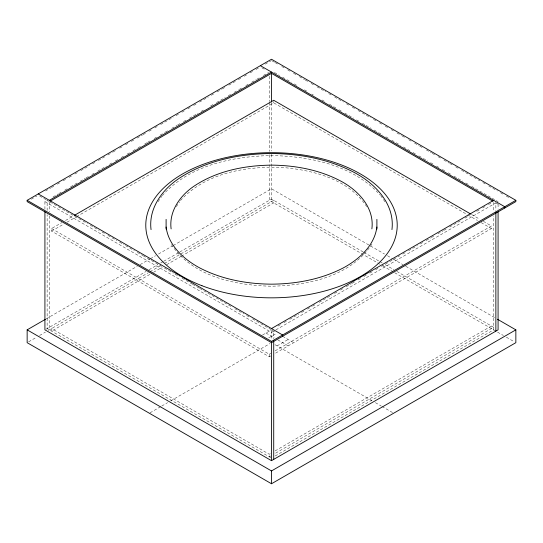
<?xml version="1.0" encoding="UTF-8"?>
<svg xmlns="http://www.w3.org/2000/svg" width="543" height="543" viewBox="0 0 543 543"><rect width="100%" height="100%" fill="white"/><g stroke="black" fill="none" stroke-linecap="round" stroke-linejoin="round"><path stroke-width="0.41" stroke-dasharray="2.71 2.04" d="M158.108 201.684L161.828 196.261M176.312 206.625L179.563 201.881M371.935 244.092C350.568 276.618 307.949 285.455 271.5 286.222C235.051 285.455 192.432 276.618 171.065 244.092M162.296 195.582C189.392 165.276 232.458 156.248 271.5 155.569C310.277 156.262 353.018 165.12 380.148 194.991M180.493 200.523C206.231 172.267 247.635 165.703 284.104 167.638C314.54 170.448 348.959 179.59 366.688 206.625M31.318 199.2L36.87 195.989M45.585 190.96L50.723 187.993M51.456 187.573L54.388 185.876M57.32 184.186L60.253 182.496M63.185 180.799L66.117 179.109M69.049 177.412L71.981 175.722M74.914 174.025L77.846 172.335M80.778 170.645L89.575 165.561M92.507 163.871L95.439 162.174M98.371 160.484L104.969 156.676M107.901 154.979L112.299 152.44M113.032 152.02L116.704 149.902M119.636 148.205L122.569 146.515M125.501 144.825L128.433 143.128M131.365 141.438L134.297 139.741M137.23 138.051L142.361 135.085M143.094 134.664L146.026 132.974M148.958 131.277L151.891 129.587M154.823 127.89L157.755 126.2M160.687 124.503L173.149 117.308M176.081 115.618L179.014 113.921M181.946 112.231L184.885 110.534M187.817 108.844L190.749 107.154M193.681 105.457L196.614 103.767M199.546 102.07L208.342 96.993M211.275 95.303L214.207 93.606M217.139 91.916L221.537 89.378M222.27 88.95L225.936 86.832M228.868 85.142L235.465 81.335M238.397 79.638L241.33 77.948M244.262 76.251L247.194 74.561M250.126 72.864L253.065 71.174M255.997 69.484L259.663 67.366M265.255 64.135L271.5 60.531M44.92 209.198L44.92 201.602L46.589 200.638M53.01 196.933L58.142 193.973M58.875 193.546L61.807 191.855M64.739 190.165L67.671 188.469M70.604 186.778L77.201 182.964M80.133 181.274L85.265 178.308M85.998 177.887L88.93 176.197M91.862 174.5L94.794 172.81M97.726 171.113L106.523 166.036M109.455 164.346L112.387 162.649M115.32 160.959L118.259 159.262M121.191 157.572L124.123 155.875M127.055 154.185L129.987 152.495M132.92 150.798L137.318 148.259M138.051 147.839L141.716 145.721M144.648 144.024L146.848 142.755M147.581 142.334L151.246 140.216M154.178 138.526L157.11 136.829M160.042 135.139L164.441 132.601M165.174 132.173L168.839 130.062M171.771 128.365L176.903 125.406M177.636 124.978L180.568 123.288M183.5 121.591L186.439 119.901M189.371 118.204L198.168 113.127M201.1 111.437L204.032 109.74M210.63 105.933L213.562 104.242M216.494 102.546L225.291 97.468M228.223 95.772L231.155 94.082M234.087 92.391L238.486 89.846M239.219 89.425L242.884 87.308M245.816 85.618L248.748 83.921M251.68 82.231L256.086 79.692M256.819 79.264L260.484 77.154M263.416 75.457L268.547 72.497M270.747 355.936L269.28 356.785L51.585 231.101L51.585 228.535L61.848 222.61M65.513 220.492L73.576 215.836M51.585 231.101L64.047 223.906M66.979 222.209L75.776 217.132M76.509 216.711L273.72 102.851L467.224 214.573M46.23 318.843L137.216 266.308M140.155 264.611L149.692 259.106M150.425 258.678L155.563 255.719M158.495 254.022L172.436 245.972M173.176 245.551L271.5 188.781L369.824 245.551M46.033 329.214L146.115 271.432M149.047 269.735L157.843 264.658M160.776 262.968L162.975 261.699M163.708 261.271L179.102 252.386M179.835 251.959L271.5 199.037L363.158 251.959M28.616 341.832L36.659 337.189M39.585 335.499L45.442 332.119M48.368 330.429L148.354 272.701M150.058 271.717L160.3 265.805M164.461 263.403L273.72 200.319L273.72 202.885L182.081 255.794M149.82 274.419L51.585 331.135L51.585 328.569L269.28 454.253L270.747 453.412M153.493 272.301L162.289 267.224M166.687 264.685L181.348 256.221M262.473 335.065L271.5 329.852M278.097 326.044L281.03 324.347M283.962 322.657L286.894 320.961M289.826 319.27L298.623 314.193M301.555 312.496L304.487 310.806M307.426 309.11L311.825 306.571M312.558 306.15L316.223 304.032M319.155 302.342L331.617 295.148M334.549 293.451L337.481 291.761M340.413 290.064L343.346 288.374M346.278 286.677L351.409 283.717M352.142 283.29L355.074 281.6M358.007 279.91L360.939 278.213M363.871 276.523L366.803 274.826M369.735 273.136L372.668 271.439M375.607 269.749L378.539 268.059M381.471 266.362L399.797 255.78M402.73 254.09L405.662 252.393M408.594 250.703L417.391 245.626M420.323 243.929L423.255 242.239M426.187 240.542L430.585 238.004M431.318 237.583L434.984 235.465M437.916 233.768L443.054 230.809M443.787 230.388L446.719 228.691M449.652 227.001L462.113 219.806M465.046 218.11L468.711 215.992M476.774 211.336L479.707 209.646M482.639 207.955L485.571 206.259M488.503 204.568L491.435 202.872M275.919 329.866L495.861 202.885L495.861 210.48M268.724 337.868L276.36 333.463M150.058 412.795L161.033 406.456M161.76 406.035L167.617 402.655M170.543 400.965L270.034 343.522M277.052 345.884L288.163 339.47M51.585 228.535L269.28 354.219L270.747 353.371M275.145 350.832L491.415 225.969L491.415 228.535L275.145 353.398M275.145 450.873L491.415 326.004L491.415 328.569L275.145 453.432M270.747 455.977L269.28 456.819L269.28 454.253M275.165 455.984L493.635 329.852L493.635 215.944M272.233 60.952L274.432 62.221M275.172 62.649L278.837 64.766M281.776 66.463L284.708 68.153M287.641 69.85L290.58 71.547M293.512 73.237L296.451 74.934M299.383 76.631L304.521 79.59M305.254 80.018L308.186 81.708M311.125 83.405L314.058 85.102M316.997 86.792L325.8 91.876M328.732 93.572L331.671 95.269M334.603 96.959L343.414 102.043M346.346 103.74L349.278 105.437M352.217 107.127L355.149 108.824M358.088 110.521L370.564 117.722M373.496 119.412L376.428 121.109M379.367 122.806L382.299 124.496M385.238 126.193L388.17 127.89M391.109 129.58L394.042 131.277M396.974 132.974L401.379 135.512M402.112 135.94L405.784 138.058M408.716 139.748L411.655 141.445M414.587 143.142L418.992 145.68M419.725 146.108L423.391 148.225M426.33 149.916L431.468 152.882M432.201 153.309L435.133 154.999M438.072 156.696L441.004 158.393M443.936 160.083L449.075 163.049M449.808 163.477L452.747 165.167M455.679 166.864L458.618 168.561M461.55 170.251L479.897 180.846M482.829 182.536L485.768 184.233M488.7 185.93L497.503 191.014M500.442 192.704L503.375 194.401M506.314 196.098L509.246 197.788M274.432 72.484L279.564 75.443M282.496 77.14L286.168 79.258M286.901 79.678L291.299 82.217M294.231 83.914L297.164 85.604M304.494 89.839L306.7 91.109M311.831 94.075L313.297 94.916M322.094 100L324.293 101.269M329.431 104.236L336.029 108.043M338.961 109.734L341.893 111.43M344.825 113.12L353.629 118.204M356.561 119.894L359.493 121.591M362.425 123.281L365.358 124.978M366.091 125.399L371.222 128.365M374.154 130.055L377.826 132.173M378.559 132.601L382.958 135.139M385.89 136.829L388.822 138.526M391.754 140.216L395.419 142.334M396.152 142.755L400.558 145.3M403.49 146.99L410.087 150.805M413.019 152.495L415.952 154.192M418.884 155.882L422.556 157.999M423.289 158.42L427.687 160.959M430.619 162.656L433.552 164.346M436.484 166.043L439.416 167.733M442.348 169.43L445.287 171.12M448.219 172.817L451.152 174.507M454.084 176.204L462.88 181.281M465.813 182.977L468.752 184.668M471.684 186.364L498.08 201.602M261.862 67.787L264.794 69.484M495.718 202.804L499.886 205.213M471.623 214.546L479.686 219.202M483.351 221.313L491.415 225.969M467.957 214.994L477.487 220.499M481.152 222.61L491.415 228.535M370.564 245.972L384.505 254.022M387.437 255.719L392.575 258.678M393.308 259.106L402.845 264.611M405.784 266.308L494.571 317.567M363.878 252.373L379.292 261.271M380.005 261.685L382.224 262.968M385.136 264.645L393.953 269.742M396.858 271.419L495.148 328.162M380.005 264.251L269.28 200.319L269.28 164.882M382.7 265.805L392.942 271.717M394.659 272.715L495.861 331.135M497.558 332.119L503.415 335.499M506.341 337.189L514.384 341.832M39.646 195.989L46.331 199.851M48.809 201.283L47.139 200.319L47.139 210.446M50.092 202.023L87.471 223.607M90.281 225.23L99.206 230.381M101.975 231.976L105.07 233.768M107.969 235.438L116.799 240.535M119.514 242.103L123.899 244.635M125.576 245.606L134.399 250.696M137.318 252.38L142.897 255.604M143.189 255.773L161.536 266.362M164.468 268.059L173.271 273.143M175.063 274.174L179.448 276.706M182.061 278.22L192.331 284.145M192.616 284.308L199.2 288.109M199.661 288.374L232.071 307.087M234.861 308.695L243.753 313.834M246.59 315.469L249.597 317.207M252.522 318.897L270.869 329.486M272.192 330.253L275.668 332.262M282.604 336.266L293.715 342.681M44.92 201.602L271.5 332.418L273.72 331.135L273.72 338.73M265.948 333.063L274.276 337.868M277.744 339.87L288.163 345.884M274.968 344.683L372.457 400.965M375.383 402.655L381.24 406.035M381.967 406.456L392.942 412.795M270.787 457.695L47.139 328.569L47.139 214.661M380.704 195.582L384.892 201.684M498.08 204.134L498.08 209.198M493.635 202.444L493.635 211.729M273.72 101.568L273.72 102.851M271.5 102.851L271.5 150.981M271.5 154.355L271.5 201.602M271.5 330.694L271.5 340.013M269.28 76.291L269.28 101.602M269.28 102.444L269.28 151.382M269.28 154.762L269.28 164.04M269.28 354.219L269.28 356.785M49.365 201.602L49.365 211.729M49.365 215.944L49.365 329.852"/><path stroke-width="0.81" d="M376.896 227.028C374.48 245.551 359.357 259.113 343.794 267.645C321.626 279.306 296.383 283.962 271.5 284.165C246.617 283.962 221.374 279.306 199.206 267.645C183.643 259.113 168.52 245.551 166.104 227.028M27.15 200.319L271.5 59.248L515.85 200.319L515.85 201.602L271.5 342.681L27.15 201.602L27.15 200.319L271.5 341.398L515.85 200.319M49.365 200.319L271.5 72.07L271.5 102.043M50.099 201.181L271.5 73.353M74.31 215.415L273.72 100.285L470.89 214.118M497.503 319.264L515.85 329.852L515.85 342.681L271.5 483.752L27.15 342.681L27.15 329.852L45.497 319.264M271.5 328.569L493.635 200.319M44.92 211.729L44.92 329.852L271.5 460.668L498.08 329.852L498.08 211.729M27.15 329.852L271.5 470.93L515.85 329.852M260.396 65.662L504.746 206.734L504.746 208.017M271.398 73.298L493.003 201.236M38.254 193.905L282.604 334.983L282.604 336.266M495.861 212.164L495.861 331.135M391.951 229.628C395.107 204.161 375.07 183.371 354.117 172.403C328.786 159.072 299.94 153.75 271.5 153.513C239.124 153.852 205.749 160.518 178.504 178.783C161.957 189.996 148.388 208.729 151.049 229.628M376.896 219.372L376.896 229.078M371.88 228.895C374.636 207.555 357.939 190.043 340.352 180.867C319.236 169.762 295.202 165.323 271.5 165.133C244.52 165.411 216.705 170.964 194.007 186.181C180.086 195.582 168.819 211.37 171.12 228.895M273.72 340.413L273.72 459.385M271.5 341.398L271.5 460.668M271.5 470.93L271.5 483.752M166.104 219.372L166.104 229.078M201.928 285.706A125.718 72.586 0 0 0 396.974 229.804A125.718 72.586 0 0 0 215.598 160.233A125.718 72.586 0 0 0 201.928 285.706"/></g></svg>
